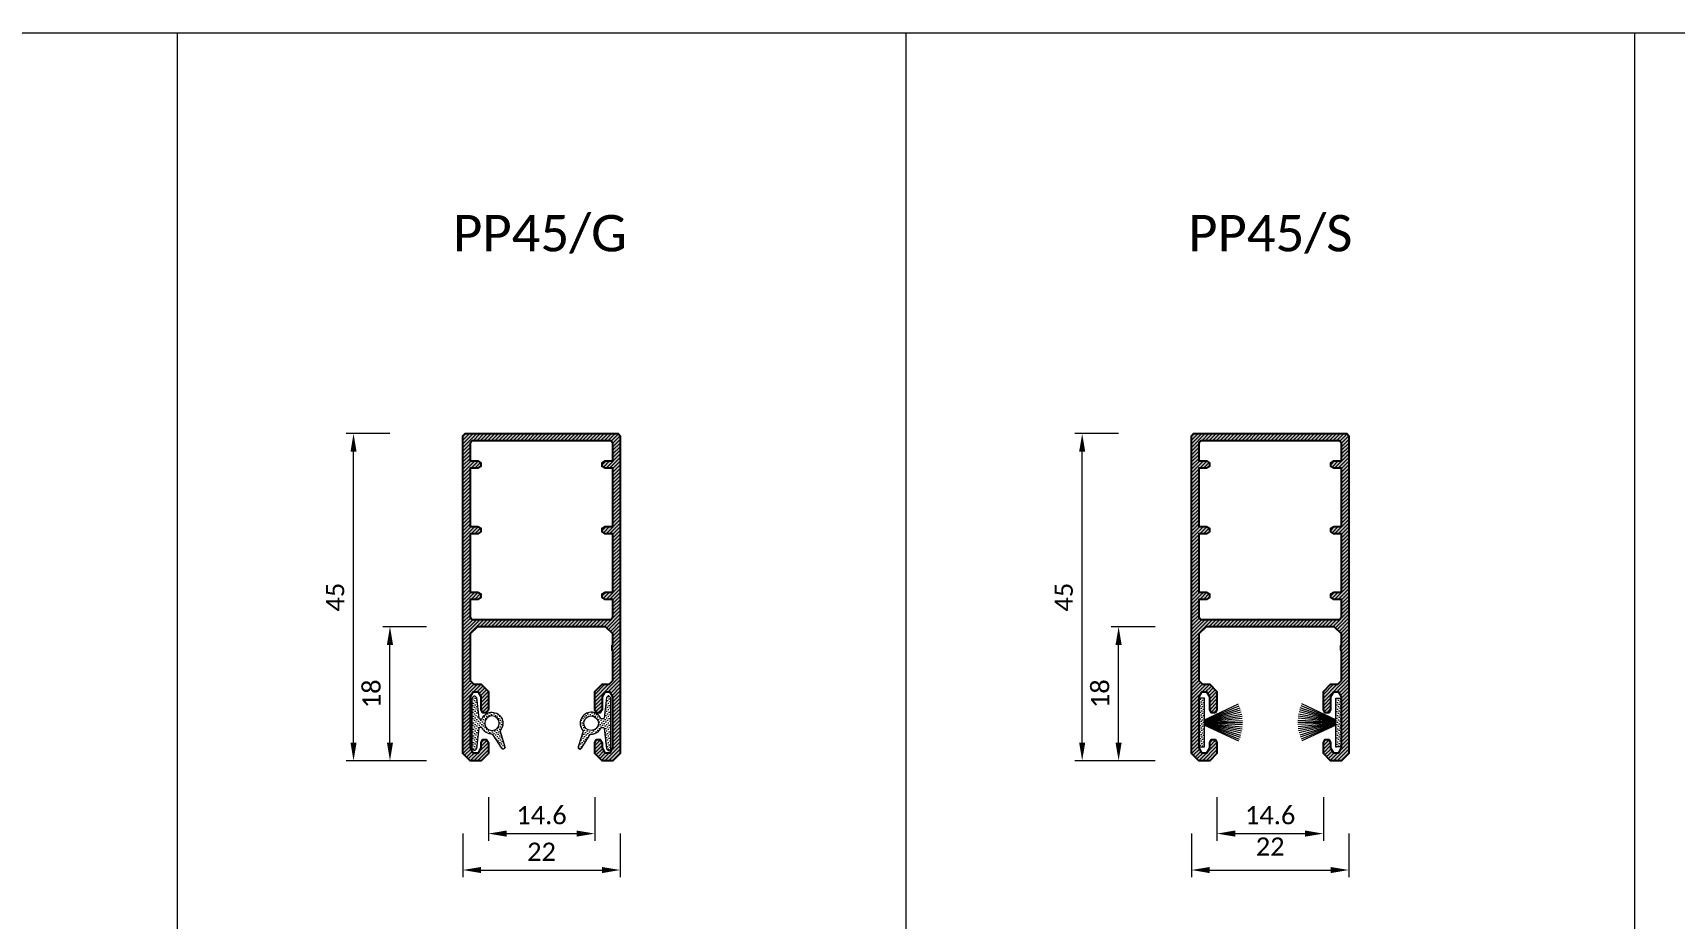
# Model space of a CAD drawing. Header units: millimetres. Extents: x 0 to 7790, y 0 to 17467.
# Drawn here: x 225.3 to 450.5, y 15619.2 to 15740.7 of the extents above; entities that cross this region are included whole.
import ezdxf

# ---------------------------------------------------------------- set-up
doc = ezdxf.new("R2010")
doc.units = ezdxf.units.MM
doc.header["$PDMODE"] = 35
doc.layers.get('0').update_dxf_attribs({"lineweight": 15})
for name, color, linetype, lineweight in [('_MB_kreskowanie_profile_0.09', 7, 'Continuous', 9), ('_MB_kreskowanie_uszczelki_0.09', 252, 'Continuous', 9), ('_MB_profile_0.25', 7, 'Continuous', 25), ('_MB_ramka_0.15', 124, 'Continuous', 15), ('_MB_solid', 7, 'Continuous', 9), ('_MB_tekst_0.25', 40, 'Continuous', 25), ('_MB_uszczelki_0.15', 140, 'Continuous', 15), ('_MB_wymiar_detal_0.09', 94, 'Continuous', 9)]:
    doc.layers.add(name, color=color, linetype=linetype, lineweight=lineweight)
doc.layers.add('_MB_pomocnicze_niedrukowane', color=220, linetype='Continuous', lineweight=15, plot=False)
doc.styles.add('_MB_Calibri_Light_2.5', font='calibril.ttf', dxfattribs={"height": 2.5})
doc.dimstyles.new('_MB_detal', dxfattribs={"dimscale": 10, "dimtxt": 2.5, "dimasz": 2.5, "dimexe": 1, "dimexo": 1, "dimgap": 1.25, "dimtad": 1, "dimdsep": 46, "dimtxsty": '_MB_Calibri_Light_2.5', "dimcen": -2.5, "dimclrd": 256, "dimclre": 256, "dimclrt": 40, "dimazin": 0, "dimtfac": 0.2, "dimtmove": 1, "dimatfit": 1, "dimfxl": 5, "dimfxlon": 1, "dimtolj": 1, "dimlwd": -1, "dimlwe": -1, "dimarcsym": 0})

# ---------------------------------------------------------------- blocks, each defined once
blk = doc.blocks.new('*D557')
at = {"layer": '_MB_wymiar_detal_0.09', "transparency": 16777216}
for p, q in [((284.28, 15630.78), (284.28, 15624.78)), ((305.88, 15630.78), (305.88, 15624.78)), ((286.78, 15625.78), (303.38, 15625.78))]:
    blk.add_line(p, q, dxfattribs=at)
for points in [[(286.78, 15626.2), (286.78, 15625.36), (284.28, 15625.78)], [(303.38, 15626.2), (303.38, 15625.36), (305.88, 15625.78)]]:
    blk.add_solid(points, dxfattribs=at)
at = {"layer": 'Defpoints', "color": 0, "transparency": 16777216}
for p in [(284.28, 15641.78), (305.88, 15641.78), (305.88, 15625.78)]:
    blk.add_point(p, dxfattribs=at)
at = {"layer": '_MB_wymiar_detal_0.09', "color": 40, "transparency": 16777216, "insert": (295.08, 15628.29), "char_height": 2.5, "attachment_point": 5, "style": '_MB_Calibri_Light_2.5'}
blk.add_mtext('\\A1;22', dxfattribs=at)
blk = doc.blocks.new('*D558')
at = {"layer": '_MB_wymiar_detal_0.09', "transparency": 16777216}
for p, q in [((274.28, 15685.68), (268.28, 15685.68)), ((269.28, 15643.28), (269.28, 15683.18)), ((274.28, 15640.78), (268.28, 15640.78))]:
    blk.add_line(p, q, dxfattribs=at)
for points in [[(268.86, 15683.18), (269.7, 15683.18), (269.28, 15685.68)], [(268.86, 15643.28), (269.7, 15643.28), (269.28, 15640.78)]]:
    blk.add_solid(points, dxfattribs=at)
at = {"layer": 'Defpoints', "color": 0, "transparency": 16777216}
for p in [(269.28, 15685.68), (284.58, 15685.68), (285.28, 15640.78)]:
    blk.add_point(p, dxfattribs=at)
at = {"layer": '_MB_wymiar_detal_0.09', "color": 40, "transparency": 16777216, "insert": (266.76, 15663.23), "char_height": 2.5, "attachment_point": 5, "rotation": 90, "style": '_MB_Calibri_Light_2.5'}
blk.add_mtext('\\A1;45', dxfattribs=at)
blk = doc.blocks.new('*D559')
at = {"layer": '_MB_wymiar_detal_0.09', "transparency": 16777216}
for p, q in [((279.28, 15659.18), (273.28, 15659.18)), ((274.28, 15643.28), (274.28, 15656.68)), ((279.28, 15640.78), (273.28, 15640.78))]:
    blk.add_line(p, q, dxfattribs=at)
for points in [[(273.86, 15656.68), (274.7, 15656.68), (274.28, 15659.18)], [(273.86, 15643.28), (274.7, 15643.28), (274.28, 15640.78)]]:
    blk.add_solid(points, dxfattribs=at)
at = {"layer": 'Defpoints', "color": 0, "transparency": 16777216}
for p in [(274.28, 15659.18), (286.28, 15659.18), (285.28, 15640.78)]:
    blk.add_point(p, dxfattribs=at)
at = {"layer": '_MB_wymiar_detal_0.09', "color": 40, "transparency": 16777216, "insert": (271.75, 15649.96), "char_height": 2.5, "attachment_point": 5, "rotation": 90, "style": '_MB_Calibri_Light_2.5'}
blk.add_mtext('\\A1;18', dxfattribs=at)
blk = doc.blocks.new('*D560')
at = {"layer": '_MB_wymiar_detal_0.09', "transparency": 16777216}
for p, q in [((287.78, 15635.78), (287.78, 15629.78)), ((302.38, 15635.78), (302.38, 15629.78)), ((290.28, 15630.78), (299.88, 15630.78))]:
    blk.add_line(p, q, dxfattribs=at)
for points in [[(290.28, 15631.2), (290.28, 15630.36), (287.78, 15630.78)], [(299.88, 15631.2), (299.88, 15630.36), (302.38, 15630.78)]]:
    blk.add_solid(points, dxfattribs=at)
at = {"layer": 'Defpoints', "color": 0, "transparency": 16777216}
for p in [(287.78, 15641.78), (302.38, 15641.78), (302.38, 15630.78)]:
    blk.add_point(p, dxfattribs=at)
at = {"layer": '_MB_wymiar_detal_0.09', "color": 40, "transparency": 16777216, "insert": (295.08, 15633.3), "char_height": 2.5, "attachment_point": 5, "style": '_MB_Calibri_Light_2.5'}
blk.add_mtext('\\A1;14.6', dxfattribs=at)
blk = doc.blocks.new('-PP45')
at = {"layer": '_MB_kreskowanie_profile_0.09'}
h = blk.add_hatch(dxfattribs=at)
h.set_pattern_fill('JIS_WOOD', color=256, scale=0.5)
h.paths.add_polyline_path([(0, -0.3), (-0.3, 0), (-21.3, 0), (-21.6, -0.3), (-21.6, -43.9), (-20.6, -44.9), (-19.1, -44.9), (-18.1, -43.9), (-18.1, -42.4), (-18.35, -41.97), (-18.85, -41.97), (-19.1, -42.4), (-19.1, -43.15), (-19.47, -43.8), (-20.22, -43.8), (-20.6, -43.15), (-20.6, -36.15), (-20.22, -35.5), (-19.47, -35.5), (-19.1, -36.15), (-19.1, -37.9), (-18.85, -38.33), (-18.35, -38.33), (-18.1, -37.9), (-18.1, -35.4), (-19.1, -34.4), (-20.1, -34.4), (-20.6, -33.9), (-20.6, -27.5), (-19.6, -26.5), (-2, -26.5), (-1, -27.5), (-1, -28.94), (-1.12, -29.13), (-1.12, -29.67), (-1, -29.86), (-1, -33.9), (-1.5, -34.4), (-2.5, -34.4), (-3.5, -35.4), (-3.5, -37.9), (-3.25, -38.33), (-2.75, -38.33), (-2.5, -37.9), (-2.5, -36.15), (-2.12, -35.5), (-1.37, -35.5), (-1, -36.15), (-1, -43.15), (-1.37, -43.8), (-2.12, -43.8), (-2.5, -43.15), (-2.5, -42.4), (-2.75, -41.97), (-3.25, -41.97), (-3.5, -42.4), (-3.5, -43.9), (-2.5, -44.9), (-1, -44.9), (0, -43.9)])
h.paths.add_polyline_path([(-1.3, -25.5), (-20.3, -25.5), (-20.6, -25.2), (-20.6, -22.75), (-19.55, -22.75), (-19.12, -22.5), (-19.12, -22), (-19.55, -21.75), (-20.6, -21.75), (-20.6, -13.75), (-19.55, -13.75), (-19.12, -13.5), (-19.12, -13), (-19.55, -12.75), (-20.6, -12.75), (-20.6, -4.75), (-19.55, -4.75), (-19.12, -4.5), (-19.12, -4), (-19.55, -3.75), (-20.6, -3.75), (-20.6, -1.3), (-20.3, -1), (-1.3, -1), (-1, -1.3), (-1, -3.75), (-2.05, -3.75), (-2.48, -4), (-2.48, -4.5), (-2.05, -4.75), (-1, -4.75), (-1, -12.75), (-2.05, -12.75), (-2.48, -13), (-2.48, -13.5), (-2.05, -13.75), (-1, -13.75), (-1, -21.75), (-2.05, -21.75), (-2.48, -22), (-2.48, -22.5), (-2.05, -22.75), (-1, -22.75), (-1, -25.2)], flags=16)
at = {"layer": '_MB_solid'}
h = blk.add_hatch(color=256, dxfattribs=at)
h.dxf.hatch_style = 1
h.paths.add_polyline_path([(0, -0.3), (-0.3, 0), (-21.3, 0), (-21.6, -0.3), (-21.6, -43.9), (-20.6, -44.9), (-19.1, -44.9), (-18.1, -43.9), (-18.1, -42.4), (-18.35, -41.97), (-18.85, -41.97), (-19.1, -42.4), (-19.1, -43.15), (-19.47, -43.8), (-20.22, -43.8), (-20.6, -43.15), (-20.6, -36.15), (-20.22, -35.5), (-19.47, -35.5), (-19.1, -36.15), (-19.1, -37.9), (-18.85, -38.33), (-18.35, -38.33), (-18.1, -37.9), (-18.1, -35.4), (-19.1, -34.4), (-20.1, -34.4), (-20.6, -33.9), (-20.6, -27.5), (-19.6, -26.5), (-2, -26.5), (-1, -27.5), (-1, -28.94), (-1.12, -29.13), (-1.12, -29.67), (-1, -29.86), (-1, -33.9), (-1.5, -34.4), (-2.5, -34.4), (-3.5, -35.4), (-3.5, -37.9), (-3.25, -38.33), (-2.75, -38.33), (-2.5, -37.9), (-2.5, -36.15), (-2.12, -35.5), (-1.37, -35.5), (-1, -36.15), (-1, -43.15), (-1.37, -43.8), (-2.12, -43.8), (-2.5, -43.15), (-2.5, -42.4), (-2.75, -41.97), (-3.25, -41.97), (-3.5, -42.4), (-3.5, -43.9), (-2.5, -44.9), (-1, -44.9), (0, -43.9)])
h.paths.add_polyline_path([(-20.3, -25.5), (-20.6, -25.2), (-20.6, -22.75), (-19.55, -22.75), (-19.12, -22.5), (-19.12, -22), (-19.55, -21.75), (-20.6, -21.75), (-20.6, -13.75), (-19.55, -13.75), (-19.12, -13.5), (-19.12, -13), (-19.55, -12.75), (-20.6, -12.75), (-20.6, -4.75), (-19.55, -4.75), (-19.12, -4.5), (-19.12, -4), (-19.55, -3.75), (-20.6, -3.75), (-20.6, -1.3), (-20.3, -1), (-1.3, -1), (-1, -1.3), (-1, -3.75), (-2.05, -3.75), (-2.48, -4), (-2.48, -4.5), (-2.05, -4.75), (-1, -4.75), (-1, -12.75), (-2.05, -12.75), (-2.48, -13), (-2.48, -13.5), (-2.05, -13.75), (-1, -13.75), (-1, -21.75), (-2.05, -21.75), (-2.48, -22), (-2.48, -22.5), (-2.05, -22.75), (-1, -22.75), (-1, -25.2), (-1.3, -25.5)], flags=16)
at = {"layer": '_MB_profile_0.25'}
for points in [[(-19.1, -36.15), (-19.47, -35.5), (-20.22, -35.5), (-20.6, -36.15), (-20.6, -43.15), (-20.22, -43.8), (-19.47, -43.8), (-19.1, -43.15), (-19.1, -42.4), (-18.85, -41.97), (-18.35, -41.97), (-18.1, -42.4), (-18.1, -43.9), (-19.1, -44.9), (-20.6, -44.9), (-21.6, -43.9), (-21.6, -0.3), (-21.3, 0), (-0.3, 0), (0, -0.3), (0, -43.9), (-1, -44.9), (-2.5, -44.9), (-3.5, -43.9), (-3.5, -42.4), (-3.25, -41.97), (-2.75, -41.97), (-2.5, -42.4), (-2.5, -43.15), (-2.12, -43.8), (-1.37, -43.8), (-1, -43.15), (-1, -36.15), (-1.37, -35.5), (-2.12, -35.5), (-2.5, -36.15), (-2.5, -37.9), (-2.75, -38.33), (-3.25, -38.33), (-3.5, -37.9), (-3.5, -35.4), (-2.5, -34.4), (-1.5, -34.4), (-1, -33.9), (-1, -29.86), (-1.12, -29.67), (-1.12, -29.13), (-1, -28.94), (-1, -27.5), (-2, -26.5), (-19.6, -26.5), (-20.6, -27.5), (-20.6, -33.9), (-20.1, -34.4), (-19.1, -34.4), (-18.1, -35.4), (-18.1, -37.9), (-18.35, -38.33), (-18.85, -38.33), (-19.1, -37.9)], [(-2.05, -4.75), (-2.48, -4.5), (-2.48, -4), (-2.05, -3.75), (-1, -3.75), (-1, -1.3), (-1.3, -1), (-20.3, -1), (-20.6, -1.3), (-20.6, -3.75), (-19.55, -3.75), (-19.12, -4), (-19.12, -4.5), (-19.55, -4.75), (-20.6, -4.75), (-20.6, -12.75), (-19.55, -12.75), (-19.12, -13), (-19.12, -13.5), (-19.55, -13.75), (-20.6, -13.75), (-20.6, -21.75), (-19.55, -21.75), (-19.12, -22), (-19.12, -22.5), (-19.55, -22.75), (-20.6, -22.75), (-20.6, -25.2), (-20.3, -25.5), (-1.3, -25.5), (-1, -25.2), (-1, -22.75), (-2.05, -22.75), (-2.48, -22.5), (-2.48, -22), (-2.05, -21.75), (-1, -21.75), (-1, -13.75), (-2.05, -13.75), (-2.48, -13.5), (-2.48, -13), (-2.05, -12.75), (-1, -12.75), (-1, -4.75)]]:
    blk.add_lwpolyline(points, close=True, dxfattribs=at)
blk = doc.blocks.new("-U1'PR")
at = {"layer": '_MB_kreskowanie_uszczelki_0.09', "transparency": 33554687}
h = blk.add_hatch(dxfattribs=at)
h.set_pattern_fill('DOTS', color=256, scale=0.2, angle=-45, style=0)
h.set_pattern_definition([(315, (-5304.15352, -16174.49385), (0.3367596045, 0.1122532015), [0, -0.3175])])
h.paths.add_polyline_path([(3.4, 0), (3.65, 0.25), (3.65, 0.34), (3.43, 0.59), (0.59, 0.89), (0.5, 0.99), (0.5, 1.26), (0.56, 1.35, 1.144878), (-1.09, 3.83), (-1.19, 3.8), (-3.33, 4.48, 0.876976), (-3.54, 4.03), (-1.65, 2.82), (-1.6, 2.74, 0.293638), (-0.76, 1.35), (-0.7, 1.26), (-0.7, 0.99), (-0.79, 0.89), (-3.63, 0.59), (-3.85, 0.34), (-3.85, 0.25), (-3.6, 0)])
h.paths.add_polyline_path([(-0.1, 3.7, -1), (-0.1, 1.7, -1)], flags=16)
at = {"layer": '_MB_uszczelki_0.15'}
blk.add_lwpolyline([(0.5, 1.26), (0.56, 1.35, 1.144878), (-1.09, 3.83), (-1.19, 3.8), (-3.33, 4.48, 0.876976), (-3.54, 4.03), (-1.65, 2.82), (-1.6, 2.74, 0.293638), (-0.76, 1.35), (-0.7, 1.26), (-0.7, 0.99), (-0.79, 0.89), (-3.63, 0.59), (-3.85, 0.34), (-3.85, 0.25), (-3.6, 0), (3.4, 0), (3.65, 0.25), (3.65, 0.34), (3.43, 0.59), (0.59, 0.89), (0.5, 0.99)], format="xyb", close=True, dxfattribs=at)
blk.add_circle((-0.1, 2.7), 1, dxfattribs=at)
blk = doc.blocks.new("-PP45'G")
blk.add_blockref('-PP45', (0, 0))
at = {"xscale": -1, "rotation": 270}
blk.add_blockref("-U1'PR", (-20.3, -39.65), dxfattribs=at)
at = {"rotation": 90}
blk.add_blockref("-U1'PR", (-1.3, -39.65), dxfattribs=at)
blk = doc.blocks.new('*D561')
at = {"layer": '_MB_wymiar_detal_0.09', "transparency": 16777216}
for p, q in [((384.28, 15630.78), (384.28, 15624.78)), ((405.88, 15630.78), (405.88, 15624.78)), ((386.78, 15625.78), (403.38, 15625.78))]:
    blk.add_line(p, q, dxfattribs=at)
for points in [[(386.78, 15626.2), (386.78, 15625.36), (384.28, 15625.78)], [(403.38, 15626.2), (403.38, 15625.36), (405.88, 15625.78)]]:
    blk.add_solid(points, dxfattribs=at)
at = {"layer": 'Defpoints', "color": 0, "transparency": 16777216}
for p in [(384.28, 15641.78), (405.88, 15641.78), (405.88, 15625.78)]:
    blk.add_point(p, dxfattribs=at)
at = {"layer": '_MB_wymiar_detal_0.09', "color": 40, "transparency": 16777216, "insert": (395.08, 15629), "char_height": 2.5, "attachment_point": 5, "style": '_MB_Calibri_Light_2.5'}
blk.add_mtext('\\A1;22', dxfattribs=at)
blk = doc.blocks.new('*D562')
at = {"layer": '_MB_wymiar_detal_0.09', "transparency": 16777216}
for p, q in [((374.28, 15685.68), (368.28, 15685.68)), ((369.28, 15643.28), (369.28, 15683.18)), ((374.28, 15640.78), (368.28, 15640.78))]:
    blk.add_line(p, q, dxfattribs=at)
for points in [[(368.86, 15683.18), (369.7, 15683.18), (369.28, 15685.68)], [(368.86, 15643.28), (369.7, 15643.28), (369.28, 15640.78)]]:
    blk.add_solid(points, dxfattribs=at)
at = {"layer": 'Defpoints', "color": 0, "transparency": 16777216}
for p in [(369.28, 15685.68), (384.58, 15685.68), (385.28, 15640.78)]:
    blk.add_point(p, dxfattribs=at)
at = {"layer": '_MB_wymiar_detal_0.09', "color": 40, "transparency": 16777216, "insert": (366.76, 15663.23), "char_height": 2.5, "attachment_point": 5, "rotation": 90, "style": '_MB_Calibri_Light_2.5'}
blk.add_mtext('\\A1;45', dxfattribs=at)
blk = doc.blocks.new('*D563')
at = {"layer": '_MB_wymiar_detal_0.09', "transparency": 16777216}
for p, q in [((379.28, 15659.18), (373.28, 15659.18)), ((374.28, 15643.28), (374.28, 15656.68)), ((379.28, 15640.78), (373.28, 15640.78))]:
    blk.add_line(p, q, dxfattribs=at)
for points in [[(373.86, 15656.68), (374.7, 15656.68), (374.28, 15659.18)], [(373.86, 15643.28), (374.7, 15643.28), (374.28, 15640.78)]]:
    blk.add_solid(points, dxfattribs=at)
at = {"layer": 'Defpoints', "color": 0, "transparency": 16777216}
for p in [(374.28, 15659.18), (386.28, 15659.18), (385.28, 15640.78)]:
    blk.add_point(p, dxfattribs=at)
at = {"layer": '_MB_wymiar_detal_0.09', "color": 40, "transparency": 16777216, "insert": (371.75, 15649.98), "char_height": 2.5, "attachment_point": 5, "rotation": 90, "style": '_MB_Calibri_Light_2.5'}
blk.add_mtext('\\A1;18', dxfattribs=at)
blk = doc.blocks.new('*D564')
at = {"layer": '_MB_wymiar_detal_0.09', "transparency": 16777216}
for p, q in [((387.78, 15635.78), (387.78, 15629.78)), ((402.38, 15635.78), (402.38, 15629.78)), ((390.28, 15630.78), (399.88, 15630.78))]:
    blk.add_line(p, q, dxfattribs=at)
for points in [[(390.28, 15631.2), (390.28, 15630.36), (387.78, 15630.78)], [(399.88, 15631.2), (399.88, 15630.36), (402.38, 15630.78)]]:
    blk.add_solid(points, dxfattribs=at)
at = {"layer": 'Defpoints', "color": 0, "transparency": 16777216}
for p in [(387.78, 15641.78), (402.38, 15641.78), (402.38, 15630.78)]:
    blk.add_point(p, dxfattribs=at)
at = {"layer": '_MB_wymiar_detal_0.09', "color": 40, "transparency": 16777216, "insert": (395.08, 15633.3), "char_height": 2.5, "attachment_point": 5, "style": '_MB_Calibri_Light_2.5'}
blk.add_mtext('\\A1;14.6', dxfattribs=at)
blk = doc.blocks.new("-6.7'600")
at = {"layer": '_MB_kreskowanie_uszczelki_0.09', "transparency": 33554687}
h = blk.add_hatch(dxfattribs=at)
h.set_pattern_fill('DOTS', color=256, scale=0.2, angle=45, style=0)
h.paths.add_polyline_path([(0, 3.35), (0.8, 3.35), (0.8, -3.35), (0, -3.35)])
at = {"layer": '_MB_uszczelki_0.15'}
for p, q in [((0.8, 0.37), (5.44, 2.54)), ((0.8, 0.33), (5.55, 2.27)), ((0.8, 0.28), (5.66, 2)), ((0.8, 0.24), (5.75, 1.72)), ((0.8, 0.2), (5.82, 1.44)), ((0.8, 0.16), (5.89, 1.16)), ((0.8, 0.12), (5.94, 0.87)), ((0.8, 0.08), (5.97, 0.58)), ((0.8, 0.04), (5.99, 0.29)), ((0.8, 0), (6, 0)), ((0.8, -0.04), (5.99, -0.29)), ((0.8, -0.08), (5.97, -0.58)), ((0.8, -0.12), (5.94, -0.87)), ((0.8, -0.16), (5.89, -1.16)), ((0.8, -0.2), (5.82, -1.44)), ((0.8, -0.24), (5.75, -1.72)), ((0.8, -0.28), (5.66, -2)), ((0.8, -0.33), (5.55, -2.27)), ((0.8, -0.37), (5.44, -2.54))]:
    blk.add_line(p, q, dxfattribs=at)
blk.add_lwpolyline([(0, -3.35), (0.8, -3.35), (0.8, 3.35), (0, 3.35)], close=True, dxfattribs=at)
blk = doc.blocks.new("-PP45'S")
for name, p in [('-PP45', (0, 0)), ("-6.7'600", (-20.6, -39.65))]:
    blk.add_blockref(name, p)
at = {"xscale": -1}
blk.add_blockref("-6.7'600", (-1, -39.65), dxfattribs=at)

msp = doc.modelspace()

# ---------------------------------------------------------------- linework, layer by layer
at = {"layer": '_MB_pomocnicze_niedrukowane'}
msp.add_lwpolyline([(45.081, 15740.68), (944.472, 15740.68), (944.472, 14790.68), (45.081, 14790.68)], close=True, dxfattribs=at)
at = {"layer": '_MB_ramka_0.15'}
for points in [[(944.435, 15168.597), (944.472, 14790.68), (45.081, 14790.68), (45.081, 15740.68), (944.472, 15740.68), (944.472, 15168.597)], [(245.081, 15740.68), (245.081, 14790.68)], [(345.081, 15740.68), (345.081, 14790.68)], [(445.081, 15740.68), (445.081, 14790.68)]]:
    msp.add_lwpolyline(points, dxfattribs=at)

# ---------------------------------------------------------------- block references
for name, p in [("-PP45'G", (305.881, 15685.68)), ("-PP45'S", (405.881, 15685.68))]:
    msp.add_blockref(name, p)

# ---------------------------------------------------------------- texts
at = {"layer": '_MB_tekst_0.25', "char_height": 5, "attachment_point": 1, "style": '_MB_Calibri_Light_2.5'}
for s, insert in [('PP45/G', (282.929, 15715.68)), ('PP45/S', (383.819, 15715.68))]:
    msp.add_mtext(s, dxfattribs=dict(at, insert=insert))

# ---------------------------------------------------------------- dimensions: what is measured, and where the dimension line sits
at = {"layer": '_MB_wymiar_detal_0.09'}
for base, p1, p2, text, picture, middle in [((269.281, 15685.68), (285.281, 15640.78), (284.581, 15685.68), '45', '*D558', (269.281, 15663.23)), ((369.281, 15685.68), (385.281, 15640.78), (384.581, 15685.68), '45', '*D562', (369.281, 15663.23)), ((274.281, 15659.18), (285.281, 15640.78), (286.281, 15659.18), '18', '*D559', (274.281, 15649.955)), ((374.281, 15659.18), (385.281, 15640.78), (386.281, 15659.18), '18', '*D563', (374.281, 15649.98))]:
    dim = msp.add_linear_dim(base=base, p1=p1, p2=p2, angle=90, text=text, dimstyle='_MB_detal', override={"dimtol": 0, "dimlim": 0, "dimtp": 0, "dimtm": 0, "dimtfac": 0.2, "dimtdec": 2, "dimtolj": 1, "dimtzin": 8}, dxfattribs=at)
    dim.commit()
    dim.dimension.update_dxf_attribs({"geometry": picture, "text_midpoint": middle, "dimtype": 160})
for base, p1, p2, picture, middle in [((305.881, 15625.78), (284.281, 15641.78), (305.881, 15641.78), '*D557', (295.081, 15625.78)), ((405.881, 15625.78), (384.281, 15641.78), (405.881, 15641.78), '*D561', (395.081, 15626.487))]:
    dim = msp.add_linear_dim(base=base, p1=p1, p2=p2, text='22', dimstyle='_MB_detal', override={"dimtol": 0, "dimlim": 0, "dimtp": 0, "dimtm": 0, "dimtfac": 0.2, "dimtdec": 2, "dimtolj": 1, "dimtzin": 8}, dxfattribs=at)
    dim.commit()
    dim.dimension.update_dxf_attribs({"geometry": picture, "text_midpoint": middle, "dimtype": 160})
for base, p1, p2, picture, middle in [((302.381, 15630.78), (287.781, 15641.78), (302.381, 15641.78), '*D560', (295.081, 15633.305)), ((402.381, 15630.78), (387.781, 15641.78), (402.381, 15641.78), '*D564', (395.081, 15633.305))]:
    dim = msp.add_linear_dim(base=base, p1=p1, p2=p2, dimstyle='_MB_detal', override={"dimtol": 0, "dimlim": 0, "dimtp": 0, "dimtm": 0, "dimtfac": 0.2, "dimtdec": 2, "dimtolj": 1, "dimtzin": 8}, dxfattribs=at)
    dim.commit()
    dim.dimension.update_dxf_attribs({"geometry": picture, "text_midpoint": middle})

doc.saveas('drawing.dxf')
